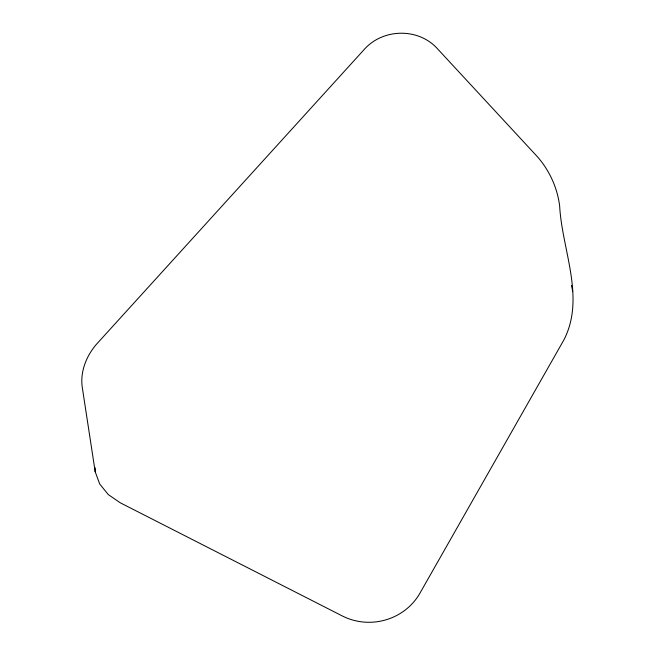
<?xml version="1.0" encoding="UTF-8"?>
<svg xmlns="http://www.w3.org/2000/svg" width="655" height="655" viewBox="0 0 655 655"><rect width="100%" height="100%" fill="white"/><g stroke="black" fill="none" stroke-linecap="round" stroke-linejoin="round"><path stroke-width="0.98" d="M95.196 471.764L99.691 483.963L108.231 494.541L120.225 502.778L342.27 615.937A57.28 54.635 -8.7 0 0 419.945 593.176L563.734 340.199C585.807 297.886 561.933 249.874 559.657 205.957C557.34 187.846 549.651 170.889 537.722 157.077L437.679 48.978C418.578 27.436 382.553 28.239 363.844 49.878L95.835 344.98C86.263 356.492 80.254 371.508 82.162 386.622L95.196 471.764L95.147 467.76M571.463 285.375L572.683 291.098"/></g></svg>
